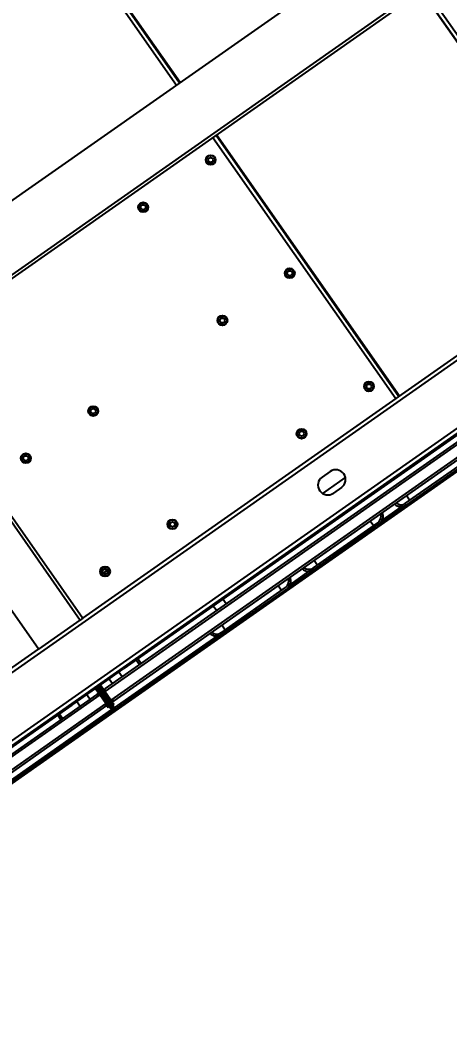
# Model space of a CAD drawing. Header units: millimetres. Extents: x 152904052 to 153933663, y 538271515 to 539240469.
# Drawn here: x 153452464 to 153452902, y 538569032 to 538570053 of the extents above; entities that cross this region are included whole.
import ezdxf
from ezdxf.enums import TextEntityAlignment as Align

# ---------------------------------------------------------------- set-up
doc = ezdxf.new("R2010")
doc.units = ezdxf.units.MM
doc.layers.add('POWR', color=5, linetype='Continuous')
doc.layers.add('TEXT', color=7, linetype='Continuous')
doc.styles.get("Standard").update_dxf_attribs({"font": 'Gulim.ttf'})

msp = doc.modelspace()

# ---------------------------------------------------------------- linework, layer by layer
at = {"layer": 'POWR', "color": 7}
for p, q in [((153453149.1, 538570354.4), (153452304.6, 538569763)), ((153452377.5, 538570338.5), (153452623.9, 538569986.6)), ((153452380.7, 538570340.8), (153452627.1, 538569988.9)), ((153452627.6, 538569989.2), (153452381.1, 538570341.1)), ((153453184.7, 538570303.7), (153452340.1, 538569712.3)), ((153453186.4, 538570301.1), (153452341.9, 538569709.8)), ((153453060.8, 538569815.9), (153452874.1, 538570082.5)), ((153452874.5, 538570082.8), (153453061.2, 538569816.2)), ((153452877.8, 538570085), (153453064.5, 538569818.5)), ((153451610.1, 538568795.2), (153453405.7, 538570052.5)), ((153452528.1, 538569442.9), (153453373.9, 538570035.2)), ((153451659.9, 538568760.7), (153453421.1, 538569993.9)), ((153451662.3, 538568757.3), (153453423.5, 538569990.5)), ((153453446.8, 538569995.5), (153452550.7, 538569368)), ((153453443.8, 538569996), (153452551.2, 538569371)), ((153453453, 538569986.7), (153452556.9, 538569359.2)), ((153453452.5, 538569983.8), (153452559.8, 538569358.7)), ((153453462.2, 538569978.8), (153452561.1, 538569347.9)), ((153453420.1, 538569986.7), (153452570.2, 538569391.6)), ((153452661.1, 538569933.3), (153452847.8, 538569666.8)), ((153452664.4, 538569935.6), (153452851.1, 538569669.1)), ((153452851.5, 538569669.4), (153452664.8, 538569935.9)), ((153452338.9, 538569707.7), (153452525.7, 538569441)), ((153452341.5, 538569709.5), (153452528.2, 538569442.8)), ((153452296.4, 538569678), (153452483.2, 538569411.2)), ((153452857.9, 538569560.1), (153452923.7, 538569606.2)), ((153452859, 538569558.4), (153452924.9, 538569604.5)), ((153452780.9, 538569592.5), (153452772.7, 538569586.7)), ((153452773.2, 538569570.1), (153452796.4, 538569586.3)), ((153452792.4, 538569576.1), (153452784.2, 538569570.4)), ((153452858.7, 538569568), (153452862.1, 538569563.1)), ((153452859, 538569558.4), (153452830.7, 538569538.6)), ((153452834.2, 538569543), (153452853.7, 538569556.6)), ((153452763.7, 538569494.1), (153452829.5, 538569540.2)), ((153452821.8, 538569542.2), (153452825.3, 538569537.2)), ((153452764.8, 538569492.5), (153452830.7, 538569538.6)), ((153452764.5, 538569502), (153452767.9, 538569497.1)), ((153452549.2, 538569488.8), (153452553.2, 538569491.6)), ((153452764.8, 538569492.5), (153452736.5, 538569472.6)), ((153452740, 538569477), (153452759.5, 538569490.7)), ((153452669.5, 538569428.1), (153452735.3, 538569474.3)), ((153452670.6, 538569426.5), (153452736.5, 538569472.6)), ((153452727.6, 538569476.2), (153452731.1, 538569471.3)), ((153452674.8, 538569457.5), (153452671.3, 538569462.4)), ((153452661.5, 538569455.5), (153452665, 538569450.6)), ((153452483.2, 538569411.2), (153452525.7, 538569441)), ((153452528.2, 538569442.8), (153452525.7, 538569441)), ((153452670.3, 538569436), (153452673.7, 538569431.1)), ((153452670.6, 538569426.5), (153452560.2, 538569349.2)), ((153452560.6, 538569351.4), (153452665.3, 538569424.7)), ((153451637.3, 538568819.2), (153452483.1, 538569411.4)), ((153452582.9, 538569400.5), (153452586.3, 538569395.6)), ((153452584.5, 538569401.6), (153452588, 538569396.7)), ((153452516.9, 538569354.3), (153452570.2, 538569391.6)), ((153452521.9, 538569358.7), (153452567.7, 538569390.8)), ((153452568.3, 538569382.9), (153452564.9, 538569387.9)), ((153452567.7, 538569390.8), (153452567.4, 538569391.1)), ((153452570.2, 538569391.6), (153452569.5, 538569392.6)), ((153452555, 538569381), (153452558.5, 538569376.1)), ((153452545.3, 538569364.9), (153452540.9, 538569371.1)), ((153452558.7, 538569348.5), (153452542.2, 538569372)), ((153452560.1, 538569349.3), (153452543.6, 538569372.9)), ((153452560, 538569349.4), (153452543.6, 538569372.9)), ((153452561.4, 538569350.2), (153452544.9, 538569373.9)), ((153452546.2, 538569374.8), (153452550.7, 538569368.4)), ((153452556.9, 538569359.2), (153452550.7, 538569368)), ((153452551.2, 538569371), (153452551.2, 538569371)), ((153452545.6, 538569364.8), (153451649.5, 538568737.3)), ((153452542.7, 538569365.2), (153451650.1, 538568740.2)), ((153452551.8, 538569355.9), (153451655.7, 538568728.4)), ((153452521.7, 538569359.1), (153452521.9, 538569358.7)), ((153452522.3, 538569358), (153452525.6, 538569353.3)), ((153452535.4, 538569360.2), (153452532.1, 538569364.9)), ((153452542.7, 538569365.3), (153452542.7, 538569365.2)), ((153452551.8, 538569355.9), (153452545.6, 538569364.8)), ((153452557.5, 538569358.6), (153452559.9, 538569355.1)), ((153452551.3, 538569353), (153451658.6, 538568727.9)), ((153452561, 538569348), (153451659.9, 538568717.1)), ((153452516.9, 538569354.3), (153451667.1, 538568759.2)), ((153452560.1, 538569349.4), (153452400.5, 538569237.6)), ((153452404, 538569242), (153452557.9, 538569349.7)), ((153452507.6, 538569340.7), (153452504.2, 538569345.4)), ((153452516.2, 538569355.3), (153452516.9, 538569354.3)), ((153452554.6, 538569351.6), (153452552.2, 538569355.1)), ((153452555.9, 538569352.5), (153452554.6, 538569351.6)), ((153452557.9, 538569349.7), (153452555.9, 538569352.5)), ((153452559.9, 538569355.1), (153452558.6, 538569354.2)), ((153452558.6, 538569354.2), (153452560.6, 538569351.4)), ((153452558.7, 538569348.5), (153452560, 538569349.4)), ((153452558.7, 538569348.5), (153452558.8, 538569348.4)), ((153452561.4, 538569350.2), (153452560.1, 538569349.3)), ((153452560.1, 538569349.4), (153452561, 538569348)), ((153452560.2, 538569349.2), (153452561.1, 538569347.9)), ((153452561.5, 538569350.1), (153452561.4, 538569350.2)), ((153452505.9, 538569339.5), (153452502.6, 538569344.3))]:
    msp.add_line(p, q, dxfattribs=at)
for centre, radius in [((153452658.8, 538569910.2), 5.06), ((153452658.8, 538569910.2), 4.44), ((153452658.8, 538569910.2), 2.5), ((153452589.9, 538569862), 5.06), ((153452589.9, 538569862), 4.44), ((153452589.9, 538569862), 2.5), ((153452739.6, 538569794.7), 5.06), ((153452739.6, 538569794.7), 4.44), ((153452739.6, 538569794.7), 2.5), ((153452670.8, 538569746.5), 5.06), ((153452670.8, 538569746.5), 4.44), ((153452670.8, 538569746.5), 2.5), ((153452820.5, 538569679.2), 5.06), ((153452820.5, 538569679.2), 4.44), ((153452820.5, 538569679.2), 2.5), ((153452538.9, 538569654.1), 5.06), ((153452538.9, 538569654.1), 4.44), ((153452538.9, 538569654.1), 2.5), ((153452751.7, 538569631), 5.06), ((153452751.7, 538569631), 4.44), ((153452751.7, 538569631), 2.5), ((153452470.1, 538569606), 5.06), ((153452470.1, 538569606), 4.44), ((153452470.1, 538569606), 2.5), ((153452619.8, 538569538.6), 5.06), ((153452619.8, 538569538.6), 4.44), ((153452619.8, 538569538.6), 2.5), ((153452551, 538569490.5), 5.06), ((153452551, 538569490.5), 4.44), ((153452551, 538569490.5), 2.5)]:
    msp.add_circle(centre, radius, dxfattribs=at)
for centre, radius, start, end in [((153452786.6, 538569584.3), 10, 305, 125), ((153452778.4, 538569578.6), 10, 125, 305), ((153452853.3, 538569566.6), 8, 229.4775, 305), ((153452824.9, 538569546.8), 8, 305, 20.5225), ((153452824.9, 538569546.8), 10, 305, 23.463), ((153452853.3, 538569566.6), 10, 226.537, 305), ((153452759.1, 538569500.7), 10, 226.537, 305), ((153452759.1, 538569500.7), 8, 229.4775, 305), ((153452730.7, 538569480.8), 8, 305, 20.5225), ((153452730.7, 538569480.8), 10, 305, 23.463), ((153452664.9, 538569434.7), 10, 226.537, 305), ((153452664.9, 538569434.7), 8, 229.4775, 305), ((153452519.5, 538569362.1), 4.1, 279.4805, 305), ((153452550.1, 538569354.7), 2.1, 305, 35), ((153452558.6, 538569360.4), 2.1, 215, 305)]:
    msp.add_arc(centre, radius, start, end, dxfattribs=at)
for points in [[(153452551.2, 538569371), (153452551, 538569370.8), (153452550.6, 538569370.4), (153452550.3, 538569369.6), (153452550.3, 538569368.8), (153452550.5, 538569368.3), (153452550.7, 538569368)], [(153452550.7, 538569368), (153452550.7, 538569368.4), (153452550.6, 538569369), (153452550.7, 538569369.9), (153452550.8, 538569370.6), (153452551.1, 538569370.9), (153452551.2, 538569371)], [(153452545.6, 538569364.8), (153452545.4, 538569365), (153452545.1, 538569365.4), (153452544.3, 538569365.7), (153452543.4, 538569365.7), (153452543, 538569365.4), (153452542.7, 538569365.3)], [(153452542.7, 538569365.2), (153452542.8, 538569365.3), (153452543.1, 538569365.5), (153452543.9, 538569365.4), (153452544.7, 538569365.1), (153452545.3, 538569364.9), (153452545.6, 538569364.8)]]:
    msp.add_open_spline(points, degree=3, dxfattribs=at)
for points in [[(153452551.8, 538569355.9), (153452551.8, 538569355.6), (153452551.9, 538569355), (153452551.8, 538569354.1), (153452551.7, 538569353.4), (153452551.4, 538569353.1), (153452551.3, 538569353)], [(153452559.8, 538569358.7), (153452559.6, 538569358.6), (153452559.3, 538569358.4), (153452558.6, 538569358.5), (153452557.8, 538569358.8), (153452557.2, 538569359.1), (153452556.9, 538569359.2)]]:
    msp.add_open_spline(points, degree=3, knots=[0, 0, 0, 0, 0.230728, 0.485563, 0.740459, 1, 1, 1, 1], dxfattribs=at)

# ---------------------------------------------------------------- texts
at = {"layer": 'TEXT'}
msp.add_text('전기실#CD', height=4550, rotation=34.9999, dxfattribs=at).set_placement((153466474.5, 538561025.3), align=Align.CENTER)

doc.saveas('drawing.dxf')
